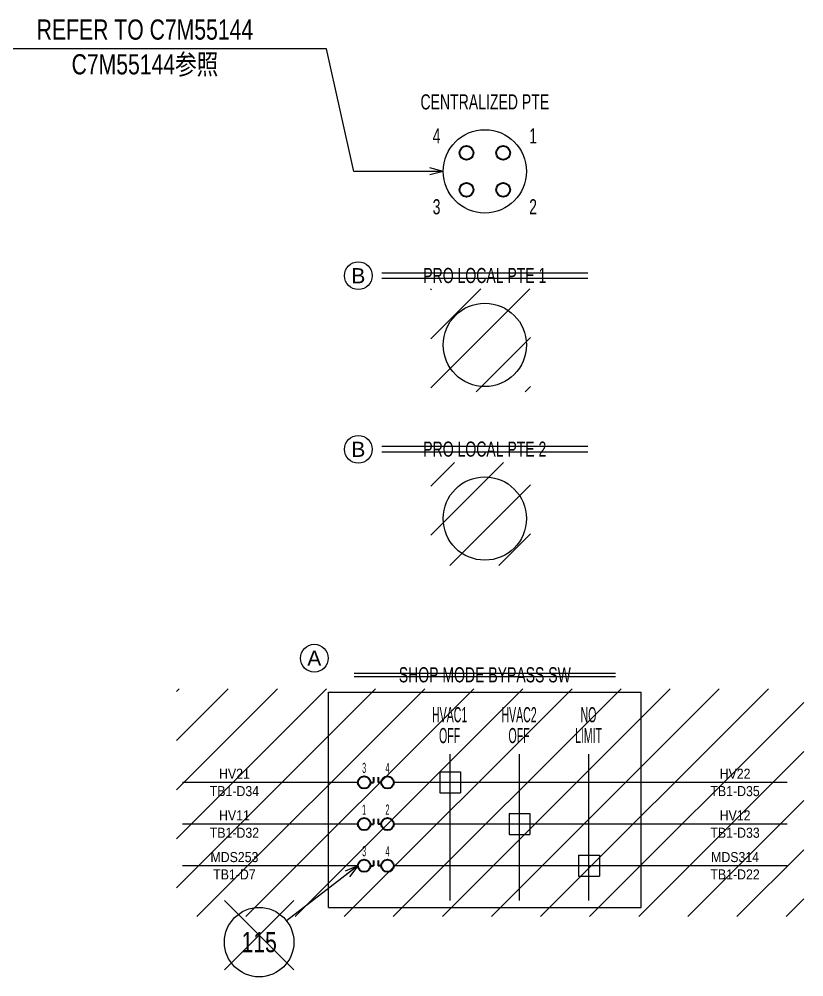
# Model space of a CAD drawing. Header units: millimetres. Extents: x 10 to 832, y 7 to 590.
# Drawn here: x 505.4 to 618.4, y 289 to 426.9 of the extents above; entities that cross this region are included whole.
import ezdxf
from ezdxf.enums import TextEntityAlignment as Align

# ---------------------------------------------------------------- set-up
doc = ezdxf.new("R2010")
doc.units = ezdxf.units.MM
doc.layers.add('GR1_02', color=7, linetype='Continuous')
doc.layers.add('GR1_05', color=7, linetype='Continuous')
doc.styles.add('HG丸ｺﾞｼｯｸM-PRO', font='')
doc.styles.get('HG丸ｺﾞｼｯｸM-PRO').set_extended_font_data('HG丸ｺﾞｼｯｸM-PRO')
pattern_1 = [(45, (0, 0), (-3.535534, 3.535534), [])]

# ---------------------------------------------------------------- blocks, each defined once
blk = doc.blocks.new('BLKF207')
at = {"layer": 'GR1_05', "color": 4, "linetype": 'Continuous', "lineweight": 13}
blk.add_circle((547.94, 334.89), 2, dxfattribs=at)
at = {"layer": 'GR1_05', "color": 4, "linetype": 'Continuous', "lineweight": 13, "style": 'HG丸ｺﾞｼｯｸM-PRO', "width": 1.042301}
blk.add_text('A', height=2.18, dxfattribs=at).set_placement((547.94, 334.89), align=Align.MIDDLE_CENTER)
blk = doc.blocks.new('BLKF217')
at = {"layer": 'GR1_05', "color": 4, "linetype": 'Continuous', "lineweight": 13}
blk.add_circle((554.28, 389.97), 2, dxfattribs=at)
at = {"layer": 'GR1_05', "color": 4, "linetype": 'Continuous', "lineweight": 13, "style": 'HG丸ｺﾞｼｯｸM-PRO', "width": 1.04272}
blk.add_text('B', height=2.18, dxfattribs=at).set_placement((554.28, 389.97), align=Align.MIDDLE_CENTER)
blk = doc.blocks.new('BLKF218')
at = {"layer": 'GR1_05', "color": 4, "linetype": 'Continuous', "lineweight": 13}
blk.add_circle((554.28, 364.97), 2, dxfattribs=at)
at = {"layer": 'GR1_05', "color": 4, "linetype": 'Continuous', "lineweight": 13, "style": 'HG丸ｺﾞｼｯｸM-PRO', "width": 1.04272}
blk.add_text('B', height=2.18, dxfattribs=at).set_placement((554.28, 364.97), align=Align.MIDDLE_CENTER)
blk = doc.blocks.new('FXTIP_ARROW_S')
at = {"color": 0, "linetype": 'Continuous', "lineweight": -2}
for q in [(-1, 0), (-0.966, 0.259), (-0.966, -0.259)]:
    blk.add_line((0, 0), q, dxfattribs=at)
blk = doc.blocks.new('BLKF227')
at = {"layer": 'GR1_05', "color": 4, "linetype": 'Continuous', "lineweight": 13}
for p, q in [((550, 330), (595, 330)), ((550, 299), (550, 330)), ((595, 299), (595, 330)), ((567.5, 300), (567.5, 321.08)), ((577.5, 300), (577.5, 321.08)), ((587.5, 300), (587.5, 321.08)), ((566, 318.5), (566, 315.5)), ((566, 318.5), (569, 318.5)), ((569, 318.5), (569, 315.5)), ((590.75, 317), (559.38, 317)), ((566, 315.5), (569, 315.5)), ((576, 312.5), (576, 309.5)), ((576, 312.5), (579, 312.5)), ((579, 312.5), (579, 309.5)), ((590.75, 311), (559.38, 311)), ((576, 309.5), (579, 309.5)), ((586, 306.5), (586, 303.5)), ((586, 306.5), (589, 306.5)), ((589, 306.5), (589, 303.5)), ((590.75, 305), (559.38, 305)), ((586, 303.5), (589, 303.5)), ((550, 299), (595, 299))]:
    blk.add_line(p, q, dxfattribs=at)
at = {"layer": 'GR1_05', "color": 3, "linetype": 'Continuous', "lineweight": 35}
for p, q in [((556.46, 317.76), (556.46, 317)), ((557.14, 317.76), (557.14, 317)), ((556.02, 317), (556.46, 317)), ((557.58, 317), (557.14, 317)), ((556.46, 311.76), (556.46, 311)), ((557.14, 311.76), (557.14, 311)), ((556.02, 311), (556.46, 311)), ((557.58, 311), (557.14, 311)), ((556.02, 305), (556.46, 305)), ((556.46, 305.76), (556.46, 305)), ((557.14, 305.76), (557.14, 305)), ((557.58, 305), (557.14, 305))]:
    blk.add_line(p, q, dxfattribs=at)
for centre in [(555.12, 317), (558.48, 317), (555.12, 311), (558.48, 311), (555.12, 305), (558.48, 305)]:
    blk.add_circle(centre, 0.896, dxfattribs=at)
at = {"layer": 'GR1_05', "color": 3, "linetype": 'Continuous', "lineweight": 35, "style": 'HG丸ｺﾞｼｯｸM-PRO'}
for s, height, width, p in [('SHOP MODE BYPASS SW', 2.1818, 0.691571, (572.5, 332.5)), ('3', 1.45, 0.521199, (555.12, 319.09)), ('4', 1.45, 0.521199, (558.48, 319.09)), ('1', 1.45, 0.521199, (555.12, 313.09)), ('2', 1.45, 0.521199, (558.48, 313.09)), ('3', 1.45, 0.521199, (555.12, 307.09)), ('4', 1.45, 0.521199, (558.48, 307.09))]:
    blk.add_text(s, height=height, dxfattribs=dict(at, width=width)).set_placement(p, align=Align.MIDDLE_CENTER)
for s, width, p in [('HVAC1', 0.521734, (567.43, 325)), ('HVAC2', 0.521734, (577.43, 325)), ('NO', 0.521058, (587.43, 325)), ('OFF', 0.52295, (567.43, 322)), ('OFF', 0.52295, (577.43, 322)), ('LIMIT', 0.522064, (587.43, 322))]:
    blk.add_text(s, height=2.182, dxfattribs=dict(at, width=width)).set_placement(p, align=Align.BOTTOM_CENTER)

msp = doc.modelspace()

# ---------------------------------------------------------------- hatches: boundary and pattern name
at = {"layer": 'GR1_05', "linetype": 'Continuous', "lineweight": 13}
h = msp.add_hatch(dxfattribs=at)
h.set_pattern_fill('_USER', color=4, scale=5, angle=45, style=0, pattern_type=0)
h.set_pattern_definition(pattern_1)
h.paths.add_polyline_path([(579.07, 388.06), (564.72, 388.06), (564.72, 373.25), (579.07, 373.25)], flags=0)
h = msp.add_hatch(dxfattribs=at)
h.set_pattern_fill('_USER', color=4, scale=5, angle=45, style=0, pattern_type=0)
h.set_pattern_definition(pattern_1)
h.paths.add_polyline_path([(579.07, 363.06), (564.72, 363.06), (564.72, 348.25), (579.07, 348.25)], flags=0)
h = msp.add_hatch(dxfattribs=at)
h.set_pattern_fill('_USER', color=4, scale=5, angle=45, style=0, pattern_type=0)
h.set_pattern_definition(pattern_1)
h.paths.add_polyline_path([(618.44, 297.68), (528.08, 297.68), (528.08, 330.5), (618.44, 330.5)], flags=0)

# ---------------------------------------------------------------- linework, layer by layer
at = {"layer": 'GR1_02', "color": 4, "linetype": 'Continuous', "lineweight": 13}
for p, q in [((549.71, 422.66), (497.39, 422.66)), ((553.65, 405), (549.71, 422.66)), ((566.5, 405), (553.65, 405))]:
    msp.add_line(p, q, dxfattribs=at)
msp.add_circle((572.5, 405), 6, dxfattribs=at)
at = {"layer": 'GR1_02', "color": 3, "linetype": 'Continuous', "lineweight": 35}
for centre in [(569.85, 407.65), (575.15, 407.65), (569.85, 402.35), (575.15, 402.35)]:
    msp.add_circle(centre, 1, dxfattribs=at)
at = {"layer": 'GR1_05', "color": 4, "linetype": 'Continuous', "lineweight": 13}
for p, q in [((557.65, 390.4), (587.35, 390.4)), ((557.65, 389.6), (587.35, 389.6)), ((557.65, 365.4), (587.35, 365.4)), ((557.65, 364.6), (587.35, 364.6)), ((553.69, 332.75), (591.31, 332.75)), ((553.69, 332.25), (591.31, 332.25)), ((554.22, 317), (528.94, 317)), ((616.04, 317), (590.75, 317)), ((554.22, 311), (528.94, 311)), ((616.04, 311), (590.75, 311)), ((554.22, 305), (528.94, 305)), ((554.22, 305), (543.96, 297.06)), ((616.04, 305), (590.75, 305)), ((545, 300), (535, 290)), ((535, 300), (545, 290))]:
    msp.add_line(p, q, dxfattribs=at)
for centre, radius in [((572.5, 380), 6), ((572.5, 355), 6), ((540, 294), 5)]:
    msp.add_circle(centre, radius, dxfattribs=at)

# ---------------------------------------------------------------- block references
at = {"layer": 'GR1_02', "color": 4, "linetype": 'Continuous', "lineweight": 13, "xscale": 2, "yscale": 2}
msp.add_blockref('FXTIP_ARROW_S', (566.5, 405), dxfattribs=at)
at = {"layer": 'GR1_05', "color": 4, "linetype": 'Continuous', "lineweight": 13}
for name in ['BLKF217', 'BLKF218', 'BLKF207']:
    msp.add_blockref(name, (0, 0), dxfattribs=at)
at = {"layer": 'GR1_05', "color": 3, "linetype": 'Continuous', "lineweight": 35}
msp.add_blockref('BLKF227', (0, 0), dxfattribs=at)
at = {"layer": 'GR1_05', "color": 4, "linetype": 'Continuous', "lineweight": 13, "xscale": 2, "yscale": 2, "rotation": 37.71624521362423}
msp.add_blockref('FXTIP_ARROW_S', (554.22, 305), dxfattribs=at)

# ---------------------------------------------------------------- texts
at = {"layer": 'GR1_02', "color": 3, "linetype": 'Continuous', "lineweight": 35, "style": 'HG丸ｺﾞｼｯｸM-PRO'}
for s, height, width, p in [('REFER TO C7M55144', 2.9091, 0.783769, (523.55, 423.09)), ('C7M55144参照', 2.909, 0.783347, (523.55, 418.09))]:
    msp.add_text(s, height=height, rotation=360, dxfattribs=dict(at, width=width)).set_placement(p, align=Align.BOTTOM_CENTER)
at = {"layer": 'GR1_02', "color": 3, "linetype": 'Continuous', "lineweight": 35, "style": 'HG丸ｺﾞｼｯｸM-PRO', "width": 0.692888}
msp.add_text('CENTRALIZED PTE', height=2.1818, dxfattribs=at).set_placement((572.5, 415), align=Align.MIDDLE_CENTER)
at = {"layer": 'GR1_02', "color": 3, "linetype": 'Continuous', "lineweight": 35, "style": 'HG丸ｺﾞｼｯｸM-PRO', "width": 0.691275}
for s, p in [('4', (565.55, 410.1)), ('1', (579.45, 410.1)), ('3', (565.55, 399.9)), ('2', (579.45, 399.9))]:
    msp.add_text(s, height=2.18, rotation=360, dxfattribs=at).set_placement(p, align=Align.MIDDLE_CENTER)
at = {"layer": 'GR1_05', "color": 3, "linetype": 'Continuous', "lineweight": 35, "style": 'HG丸ｺﾞｼｯｸM-PRO'}
for s, height, width, p in [('PRO LOCAL PTE 1', 2.1818, 0.691782, (572.5, 390)), ('PRO LOCAL PTE 2', 2.1818, 0.691782, (572.5, 365)), ('HV21', 1.455, 0.911727, (536.44, 318.25)), ('HV22', 1.455, 0.911727, (608.54, 318.25)), ('TB1-D34', 1.455, 0.911582, (536.44, 315.75)), ('TB1-D35', 1.455, 0.911582, (608.54, 315.75)), ('HV11', 1.455, 0.911727, (536.44, 312.25)), ('HV12', 1.455, 0.911727, (608.54, 312.25)), ('TB1-D32', 1.455, 0.911582, (536.44, 309.75)), ('TB1-D33', 1.455, 0.911582, (608.54, 309.75)), ('MDS253', 1.455, 0.911744, (536.44, 306.25)), ('MDS314', 1.455, 0.911744, (608.54, 306.25)), ('TB1-D7', 1.455, 0.91173, (536.44, 303.75)), ('TB1-D22', 1.455, 0.911582, (608.54, 303.75))]:
    msp.add_text(s, height=height, dxfattribs=dict(at, width=width)).set_placement(p, align=Align.MIDDLE_CENTER)
at = {"layer": 'GR1_05', "color": 3, "linetype": 'Continuous', "lineweight": 35, "style": 'HG丸ｺﾞｼｯｸM-PRO', "width": 0.784542}
msp.add_text('115', height=2.909, rotation=0, dxfattribs=at).set_placement((540, 294), align=Align.MIDDLE_CENTER)

doc.saveas('drawing.dxf')
